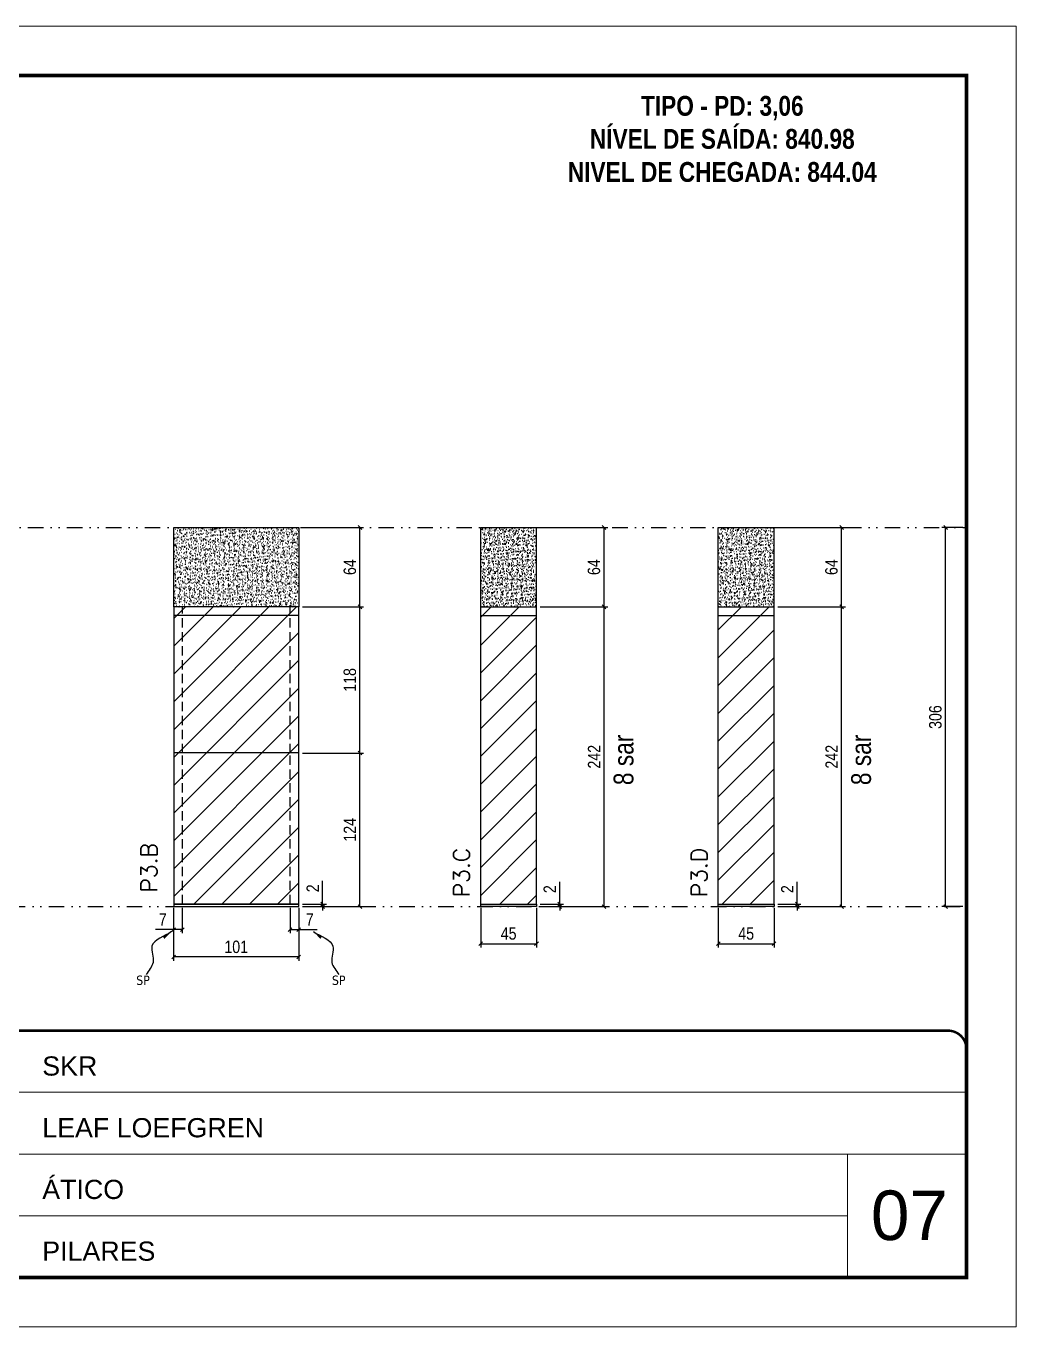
# Model space of a CAD drawing. Extents: x 14400 to 27878, y -21631 to 6985.
# Drawn here: x 18283 to 19082, y 4786 to 5836 of the extents above; entities that cross this region are included whole.
import ezdxf

# ---------------------------------------------------------------- set-up
doc = ezdxf.new("R2010")
doc.units = 0
for name, pattern in [('CONTINUO', [0]), ('DASHED', [0.75, 0.5, -0.25]), ('DIVIDE2', [0.625, 0.25, -0.125, 0, -0.125, 0, -0.125]), ('HIDDEN', [0.375, 0.25, -0.125])]:
    doc.linetypes.add(name, pattern=pattern)
for name, color, linetype, lineweight in [('CARIMBO', 255, 'Continuous', 9), ('Folhas', 255, 'Continuous', 9), ('Hachura', 251, 'Continuous', 9), ('SARRAFO DE PRESSAO', 251, 'DASHED', 9), ('Texto Seção', 7, 'Continuous', 15)]:
    doc.layers.add(name, color=color, linetype=linetype, lineweight=lineweight)
for name, color, linetype in [('COTA', 241, 'Continuous'), ('NOMENCLATURA', 7, 'Continuous'), ('Nível', 160, 'Continuous'), ('Painéis', 200, 'Continuous'), ('SARR_2.2x7', 40, 'Continuous'), ('texto', 7, 'Continuous')]:
    doc.layers.add(name, color=color, linetype=linetype)
doc.styles.add('ARIAL', font='arial.ttf')
doc.styles.add('ARIAL_NARROW', font='ARIALN.TTF', dxfattribs={"height": 0.2})
doc.styles.add('COTA TECNICA', font='techl___.ttf', dxfattribs={"height": 10})
doc.styles.add('COTA TECNICA-50', font='techl___.ttf', dxfattribs={"height": 10})
doc.styles.add('REGUA-120', font='ROMANS.shx', dxfattribs={"height": 15})
doc.styles.add('ROMANC', font='techb___.ttf', dxfattribs={"height": 2.5})
doc.styles.get("Standard").update_dxf_attribs({"font": 'arial.ttf'})
doc.dimstyles.new('COTA PAINEL-50', dxfattribs={"dimtxt": 10, "dimasz": 3, "dimexe": 3, "dimexo": 3, "dimgap": 3, "dimtad": 1, "dimdec": 1, "dimzin": 12, "dimdsep": 46, "dimtxsty": 'COTA TECNICA-50', "dimblk1": 'OBLIQUE', "dimblk2": 'OBLIQUE', "dimsah": 1, "dimcen": 0.9, "dimclrd": 4, "dimclre": 4, "dimclrt": 240, "dimadec": 1, "dimazin": 3, "dimtfac": 1, "dimtdec": 1, "dimtmove": 0, "dimatfit": 3, "dimfxl": 1, "dimtolj": 1, "dimtzin": 12, "dimarcsym": 0})
doc.dimstyles.new('PAINEL', dxfattribs={"dimtxt": 10, "dimasz": 3, "dimexe": 3, "dimexo": 3, "dimgap": 3, "dimtad": 1, "dimdec": 1, "dimzin": 12, "dimdsep": 46, "dimtxsty": 'COTA TECNICA', "dimblk1": 'OBLIQUE', "dimblk2": 'OBLIQUE', "dimsah": 1, "dimcen": 0.9, "dimclrd": 4, "dimclre": 4, "dimclrt": 240, "dimadec": 1, "dimazin": 3, "dimtfac": 1, "dimtdec": 1, "dimtmove": 0, "dimatfit": 3, "dimfxl": 1, "dimtolj": 1, "dimtzin": 12, "dimarcsym": 0})
doc.dimstyles.get("Standard").update_dxf_attribs({"dimtxt": 0.18, "dimasz": 0.18, "dimexe": 0.18, "dimexo": 0.0625, "dimgap": 0.09, "dimtad": 0, "dimtih": 1, "dimtoh": 1, "dimdec": 4, "dimzin": 0, "dimdsep": 46, "dimtxsty": 'Standard', "dimcen": 0.09, "dimadec": 0, "dimazin": 0, "dimtfac": 1, "dimtdec": 4, "dimtofl": 0, "dimtmove": 0, "dimatfit": 3, "dimfxl": 1, "dimtolj": 1, "dimtzin": 0, "dimarcsym": 0})

# ---------------------------------------------------------------- blocks, each defined once
blk = doc.blocks.new('9999999999')
at = {"color": 30, "linetype": 'CONTINUO'}
for p, q in [((98564.6, 34379.6), (99584, 34379.6)), ((98564.6, 34329.8), (99488, 34329.8)), ((99584, 34329.8), (99488, 34329.8)), ((99488, 34329.8), (99488, 34230.2)), ((98564.6, 34280), (99488, 34280))]:
    blk.add_line(p, q, dxfattribs=at)
at = {"color": 30, "linetype": 'CONTINUO', "const_width": 2}
blk.add_lwpolyline([(99584, 34230.2), (99584, 34414.4, 0.414214), (99569, 34429.4), (98229, 34429.4, 0.414214), (98214, 34414.4), (98214, 34245.2, 0.414214), (98229, 34230.2), (99584, 34230.2)], format="xyb", dxfattribs=at)
at = {"layer": 'Folhas'}
blk.add_lwpolyline([(98139, 34190.2), (99624, 34190.2), (99624, 35240.2), (98139, 35240.2)], close=True, dxfattribs=at)
at = {"layer": 'Folhas', "color": 30, "const_width": 3}
blk.add_lwpolyline([(98214, 34230.2), (99584, 34230.2), (99584, 35200.2), (98214, 35200.2)], close=True, dxfattribs=at)
at = {"color": 7, "linetype": 'Continuous', "ltscale": 5, "style": 'ARIAL'}
for s, height, p in [('SKR', 15.48, (98837.7, 34393.1)), ('LEAF LOEFGREN', 15.483, (98837.7, 34343.3)), ('ÁTICO', 15.48, (98837.7, 34293.5)), ('PILARES', 15.48, (98837.7, 34243.7))]:
    blk.add_text(s, height=height, dxfattribs=at).set_placement(p)
blk = doc.blocks.new('_Oblique')
at = {"color": 0, "linetype": 'ByBlock', "lineweight": -2}
blk.add_line((-0.5, -0.5), (0.5, 0.5), dxfattribs=at)
blk = doc.blocks.new('*D790')
at = {"layer": 'COTA', "color": 4, "lineweight": -2, "transparency": 16777216}
for p, q in [((19039, 5431.4), (19022.1, 5431.4)), ((19025.1, 5125.4), (19025.1, 5431.4)), ((19039, 5125.4), (19022.1, 5125.4))]:
    blk.add_line(p, q, dxfattribs=at)
at = {"layer": 'Defpoints', "color": 0, "transparency": 16777216}
for p in [(19025.1, 5431.4), (19042, 5431.4), (19042, 5125.4)]:
    blk.add_point(p, dxfattribs=at)
at = {"layer": 'COTA', "color": 4, "lineweight": -2, "transparency": 16777216, "xscale": 3, "yscale": 3, "zscale": 3}
for p, rotation in [((19025.1, 5431.4), 90), ((19025.1, 5125.4), 270)]:
    blk.add_blockref('_Oblique', p, dxfattribs=dict(at, rotation=rotation))
at = {"layer": 'COTA', "color": 240, "transparency": 16777216, "insert": (19016.9, 5278.4), "char_height": 10, "attachment_point": 5, "rotation": 90, "style": 'COTA TECNICA'}
blk.add_mtext('\\A1;306', dxfattribs=at)
blk = doc.blocks.new('*D776')
at = {"layer": 'COTA', "color": 4, "lineweight": -2, "transparency": 16777216}
for p, q in [((18401.8, 5124.4), (18401.8, 5081.8)), ((18502.8, 5124.4), (18502.8, 5081.8)), ((18502.8, 5084.8), (18401.8, 5084.8))]:
    blk.add_line(p, q, dxfattribs=at)
at = {"layer": 'Defpoints', "color": 0, "transparency": 16777216}
for p in [(18401.8, 5127.4), (18502.8, 5127.4), (18401.8, 5084.8)]:
    blk.add_point(p, dxfattribs=at)
at = {"layer": 'COTA', "color": 4, "lineweight": -2, "transparency": 16777216, "xscale": 3, "yscale": 3, "zscale": 3, "rotation": 180}
blk.add_blockref('_Oblique', (18401.8, 5084.8), dxfattribs=at)
at = {"layer": 'COTA', "color": 4, "lineweight": -2, "transparency": 16777216, "xscale": 3, "yscale": 3, "zscale": 3}
blk.add_blockref('_Oblique', (18502.8, 5084.8), dxfattribs=at)
at = {"layer": 'COTA', "color": 240, "transparency": 16777216, "insert": (18452.3, 5092.9), "char_height": 10, "attachment_point": 5, "style": 'COTA TECNICA'}
blk.add_mtext('\\A1;101', dxfattribs=at)
blk = doc.blocks.new('*D777')
at = {"layer": 'COTA', "color": 4, "lineweight": -2, "transparency": 16777216}
for p, q in [((18495.8, 5124.4), (18495.8, 5103.9)), ((18502.8, 5122.4), (18502.8, 5103.9)), ((18495.8, 5106.9), (18502.8, 5106.9)), ((18502.8, 5106.9), (18517.6, 5106.9))]:
    blk.add_line(p, q, dxfattribs=at)
at = {"layer": 'Defpoints', "color": 0, "transparency": 16777216}
for p in [(18495.8, 5127.4), (18502.8, 5125.4), (18502.8, 5106.9)]:
    blk.add_point(p, dxfattribs=at)
at = {"layer": 'COTA', "color": 4, "lineweight": -2, "transparency": 16777216, "xscale": 3, "yscale": 3, "zscale": 3, "rotation": 180}
blk.add_blockref('_Oblique', (18495.8, 5106.9), dxfattribs=at)
at = {"layer": 'COTA', "color": 4, "lineweight": -2, "transparency": 16777216, "xscale": 3, "yscale": 3, "zscale": 3}
blk.add_blockref('_Oblique', (18502.8, 5106.9), dxfattribs=at)
at = {"layer": 'COTA', "color": 240, "transparency": 16777216, "insert": (18511.7, 5115), "char_height": 10, "attachment_point": 5, "style": 'COTA TECNICA-50'}
blk.add_mtext('\\A1;7', dxfattribs=at)
blk = doc.blocks.new('*D778')
at = {"layer": 'COTA', "color": 4, "lineweight": -2, "transparency": 16777216}
for p, q in [((18408.8, 5124.4), (18408.8, 5103.9)), ((18401.8, 5122.4), (18401.8, 5103.9)), ((18401.8, 5106.9), (18387.1, 5106.9)), ((18408.8, 5106.9), (18401.8, 5106.9))]:
    blk.add_line(p, q, dxfattribs=at)
at = {"layer": 'Defpoints', "color": 0, "transparency": 16777216}
for p in [(18401.8, 5125.4), (18408.8, 5127.4), (18401.8, 5106.9)]:
    blk.add_point(p, dxfattribs=at)
at = {"layer": 'COTA', "color": 4, "lineweight": -2, "transparency": 16777216, "xscale": 3, "yscale": 3, "zscale": 3, "rotation": 180}
blk.add_blockref('_Oblique', (18401.8, 5106.9), dxfattribs=at)
at = {"layer": 'COTA', "color": 4, "lineweight": -2, "transparency": 16777216, "xscale": 3, "yscale": 3, "zscale": 3}
blk.add_blockref('_Oblique', (18408.8, 5106.9), dxfattribs=at)
at = {"layer": 'COTA', "color": 240, "transparency": 16777216, "insert": (18393, 5115), "char_height": 10, "attachment_point": 5, "style": 'COTA TECNICA-50'}
blk.add_mtext('\\A1;7', dxfattribs=at)
blk = doc.blocks.new('*D791')
at = {"layer": 'COTA', "color": 4, "linetype": 'ByBlock', "lineweight": -2, "transparency": 16777216}
for p, q in [((18505.8, 5249.4), (18555.2, 5249.4)), ((18552.2, 5125.4), (18552.2, 5249.4)), ((18505.8, 5125.4), (18555.2, 5125.4))]:
    blk.add_line(p, q, dxfattribs=at)
at = {"layer": 'Defpoints', "color": 0, "linetype": 'ByBlock', "transparency": 16777216}
for p in [(18502.8, 5249.4), (18552.2, 5249.4), (18502.8, 5125.4)]:
    blk.add_point(p, dxfattribs=at)
at = {"layer": 'COTA', "color": 4, "linetype": 'ByBlock', "lineweight": -2, "transparency": 16777216, "xscale": 3, "yscale": 3, "zscale": 3}
for p, rotation in [((18552.2, 5249.4), 90), ((18552.2, 5125.4), 270)]:
    blk.add_blockref('_Oblique', p, dxfattribs=dict(at, rotation=rotation))
at = {"layer": 'COTA', "color": 240, "linetype": 'ByBlock', "transparency": 16777216, "insert": (18544.1, 5187.4), "char_height": 10, "attachment_point": 5, "rotation": 90, "style": 'COTA TECNICA'}
blk.add_mtext('\\A1;124', dxfattribs=at)
blk = doc.blocks.new('*D779')
at = {"layer": 'COTA', "color": 4, "lineweight": -2, "transparency": 16777216}
for p, q in [((18522.1, 5127.4), (18522.1, 5146.2)), ((18505.8, 5127.4), (18525.1, 5127.4)), ((18505.8, 5125.4), (18525.1, 5125.4)), ((18522.1, 5125.4), (18522.1, 5127.4)), ((18522.1, 5125.4), (18522.1, 5122.4))]:
    blk.add_line(p, q, dxfattribs=at)
at = {"layer": 'Defpoints', "color": 0, "transparency": 16777216}
for p in [(18502.8, 5127.4), (18502.8, 5125.4), (18522.1, 5125.4)]:
    blk.add_point(p, dxfattribs=at)
at = {"layer": 'COTA', "color": 4, "lineweight": -2, "transparency": 16777216, "xscale": 3, "yscale": 3, "zscale": 3}
for p, rotation in [((18522.1, 5127.4), 270), ((18522.1, 5125.4), 90)]:
    blk.add_blockref('_Oblique', p, dxfattribs=dict(at, rotation=rotation))
at = {"layer": 'COTA', "color": 240, "transparency": 16777216, "insert": (18514.1, 5140.2), "char_height": 10, "attachment_point": 5, "rotation": 90, "style": 'COTA TECNICA-50'}
blk.add_mtext('\\A1;2', dxfattribs=at)
blk = doc.blocks.new('*D792')
at = {"layer": 'COTA', "color": 4, "linetype": 'ByBlock', "lineweight": -2, "transparency": 16777216}
for p, q in [((18505.8, 5249.4), (18555.2, 5249.4)), ((18552.2, 5125.4), (18552.2, 5249.4)), ((18505.8, 5125.4), (18555.2, 5125.4))]:
    blk.add_line(p, q, dxfattribs=at)
at = {"layer": 'Defpoints', "color": 0, "linetype": 'ByBlock', "transparency": 16777216}
for p in [(18502.8, 5249.4), (18552.2, 5249.4), (18502.8, 5125.4)]:
    blk.add_point(p, dxfattribs=at)
at = {"layer": 'COTA', "color": 4, "linetype": 'ByBlock', "lineweight": -2, "transparency": 16777216, "xscale": 3, "yscale": 3, "zscale": 3}
for p, rotation in [((18552.2, 5249.4), 90), ((18552.2, 5125.4), 270)]:
    blk.add_blockref('_Oblique', p, dxfattribs=dict(at, rotation=rotation))
at = {"layer": 'COTA', "color": 240, "linetype": 'ByBlock', "transparency": 16777216, "insert": (18544.1, 5187.4), "char_height": 10, "attachment_point": 5, "rotation": 90, "style": 'COTA TECNICA'}
blk.add_mtext('\\A1;124', dxfattribs=at)
blk = doc.blocks.new('*D793')
at = {"layer": 'COTA', "color": 4, "lineweight": -2, "transparency": 16777216}
for p, q in [((18505.8, 5431.4), (18555.2, 5431.4)), ((18552.2, 5367.4), (18552.2, 5431.4)), ((18505.8, 5367.4), (18555.2, 5367.4))]:
    blk.add_line(p, q, dxfattribs=at)
at = {"layer": 'Defpoints', "color": 0, "transparency": 16777216}
for p in [(18502.8, 5431.4), (18552.2, 5431.4), (18502.8, 5367.4)]:
    blk.add_point(p, dxfattribs=at)
at = {"layer": 'COTA', "color": 4, "lineweight": -2, "transparency": 16777216, "xscale": 3, "yscale": 3, "zscale": 3}
for p, rotation in [((18552.2, 5431.4), 90), ((18552.2, 5367.4), 270)]:
    blk.add_blockref('_Oblique', p, dxfattribs=dict(at, rotation=rotation))
at = {"layer": 'COTA', "color": 240, "transparency": 16777216, "insert": (18544.1, 5399.4), "char_height": 10, "attachment_point": 5, "rotation": 90, "style": 'COTA TECNICA'}
blk.add_mtext('\\A1;64', dxfattribs=at)
blk = doc.blocks.new('*D794')
at = {"layer": 'COTA', "color": 4, "lineweight": -2, "transparency": 16777216}
for p, q in [((18505.8, 5367.4), (18555.2, 5367.4)), ((18552.2, 5249.4), (18552.2, 5367.4)), ((18505.8, 5249.4), (18555.2, 5249.4))]:
    blk.add_line(p, q, dxfattribs=at)
at = {"layer": 'Defpoints', "color": 0, "transparency": 16777216}
for p in [(18502.8, 5367.4), (18552.2, 5367.4), (18502.8, 5249.4)]:
    blk.add_point(p, dxfattribs=at)
at = {"layer": 'COTA', "color": 4, "lineweight": -2, "transparency": 16777216, "xscale": 3, "yscale": 3, "zscale": 3}
for p, rotation in [((18552.2, 5367.4), 90), ((18552.2, 5249.4), 270)]:
    blk.add_blockref('_Oblique', p, dxfattribs=dict(at, rotation=rotation))
at = {"layer": 'COTA', "color": 240, "transparency": 16777216, "insert": (18544.1, 5308.4), "char_height": 10, "attachment_point": 5, "rotation": 90, "style": 'COTA TECNICA'}
blk.add_mtext('\\A1;118', dxfattribs=at)
blk = doc.blocks.new('*D780')
at = {"layer": 'COTA', "color": 4, "lineweight": -2, "transparency": 16777216}
for p, q in [((18649.8, 5124.4), (18649.8, 5092.5)), ((18694.8, 5124.4), (18694.8, 5092.5)), ((18649.8, 5095.5), (18694.8, 5095.5))]:
    blk.add_line(p, q, dxfattribs=at)
at = {"layer": 'Defpoints', "color": 0, "transparency": 16777216}
for p in [(18649.8, 5127.4), (18694.8, 5127.4), (18694.8, 5095.5)]:
    blk.add_point(p, dxfattribs=at)
at = {"layer": 'COTA', "color": 4, "lineweight": -2, "transparency": 16777216, "xscale": 3, "yscale": 3, "zscale": 3, "rotation": 180}
blk.add_blockref('_Oblique', (18649.8, 5095.5), dxfattribs=at)
at = {"layer": 'COTA', "color": 4, "lineweight": -2, "transparency": 16777216, "xscale": 3, "yscale": 3, "zscale": 3}
blk.add_blockref('_Oblique', (18694.8, 5095.5), dxfattribs=at)
at = {"layer": 'COTA', "color": 240, "transparency": 16777216, "insert": (18672.3, 5103.7), "char_height": 10, "attachment_point": 5, "style": 'COTA TECNICA'}
blk.add_mtext('\\A1;45', dxfattribs=at)
blk = doc.blocks.new('*D781')
at = {"layer": 'COTA', "color": 4, "lineweight": -2, "transparency": 16777216}
for p, q in [((18713.5, 5127.4), (18713.5, 5145.5)), ((18697.8, 5127.4), (18716.5, 5127.4)), ((18697.8, 5125.4), (18716.5, 5125.4)), ((18713.5, 5125.4), (18713.5, 5127.4)), ((18713.5, 5125.4), (18713.5, 5122.4))]:
    blk.add_line(p, q, dxfattribs=at)
at = {"layer": 'Defpoints', "color": 0, "transparency": 16777216}
for p in [(18694.8, 5127.4), (18694.8, 5125.4), (18713.5, 5127.4)]:
    blk.add_point(p, dxfattribs=at)
at = {"layer": 'COTA', "color": 4, "lineweight": -2, "transparency": 16777216, "xscale": 3, "yscale": 3, "zscale": 3}
for p, rotation in [((18713.5, 5127.4), 270), ((18713.5, 5125.4), 90)]:
    blk.add_blockref('_Oblique', p, dxfattribs=dict(at, rotation=rotation))
at = {"layer": 'COTA', "color": 240, "transparency": 16777216, "insert": (18705.5, 5139.5), "char_height": 10, "attachment_point": 5, "rotation": 90, "style": 'COTA TECNICA-50'}
blk.add_mtext('\\A1;2', dxfattribs=at)
blk = doc.blocks.new('*D782')
at = {"layer": 'COTA', "color": 4, "lineweight": -2, "transparency": 16777216}
for p, q in [((18697.8, 5367.4), (18752.3, 5367.4)), ((18749.3, 5125.4), (18749.3, 5367.4)), ((18697.8, 5125.4), (18752.3, 5125.4))]:
    blk.add_line(p, q, dxfattribs=at)
at = {"layer": 'Defpoints', "color": 0, "transparency": 16777216}
for p in [(18694.8, 5367.4), (18749.3, 5367.4), (18694.8, 5125.4)]:
    blk.add_point(p, dxfattribs=at)
at = {"layer": 'COTA', "color": 4, "lineweight": -2, "transparency": 16777216, "xscale": 3, "yscale": 3, "zscale": 3}
for p, rotation in [((18749.3, 5367.4), 90), ((18749.3, 5125.4), 270)]:
    blk.add_blockref('_Oblique', p, dxfattribs=dict(at, rotation=rotation))
at = {"layer": 'COTA', "color": 240, "transparency": 16777216, "insert": (18741.3, 5246.4), "char_height": 10, "attachment_point": 5, "rotation": 90, "style": 'COTA TECNICA'}
blk.add_mtext('\\A1;242', dxfattribs=at)
blk = doc.blocks.new('*D783')
at = {"layer": 'COTA', "color": 4, "lineweight": -2, "transparency": 16777216}
for p, q in [((18841.6, 5124.4), (18841.6, 5092.5)), ((18886.6, 5124.4), (18886.6, 5092.5)), ((18841.6, 5095.5), (18886.6, 5095.5))]:
    blk.add_line(p, q, dxfattribs=at)
at = {"layer": 'Defpoints', "color": 0, "transparency": 16777216}
for p in [(18841.6, 5127.4), (18886.6, 5127.4), (18886.6, 5095.5)]:
    blk.add_point(p, dxfattribs=at)
at = {"layer": 'COTA', "color": 4, "lineweight": -2, "transparency": 16777216, "xscale": 3, "yscale": 3, "zscale": 3, "rotation": 180}
blk.add_blockref('_Oblique', (18841.6, 5095.5), dxfattribs=at)
at = {"layer": 'COTA', "color": 4, "lineweight": -2, "transparency": 16777216, "xscale": 3, "yscale": 3, "zscale": 3}
blk.add_blockref('_Oblique', (18886.6, 5095.5), dxfattribs=at)
at = {"layer": 'COTA', "color": 240, "transparency": 16777216, "insert": (18864.1, 5103.7), "char_height": 10, "attachment_point": 5, "style": 'COTA TECNICA'}
blk.add_mtext('\\A1;45', dxfattribs=at)
blk = doc.blocks.new('*D784')
at = {"layer": 'COTA', "color": 4, "lineweight": -2, "transparency": 16777216}
for p, q in [((18905.3, 5127.4), (18905.3, 5145.5)), ((18889.6, 5127.4), (18908.3, 5127.4)), ((18889.6, 5125.4), (18908.3, 5125.4)), ((18905.3, 5125.4), (18905.3, 5127.4)), ((18905.3, 5125.4), (18905.3, 5122.4))]:
    blk.add_line(p, q, dxfattribs=at)
at = {"layer": 'Defpoints', "color": 0, "transparency": 16777216}
for p in [(18886.6, 5127.4), (18886.6, 5125.4), (18905.3, 5127.4)]:
    blk.add_point(p, dxfattribs=at)
at = {"layer": 'COTA', "color": 4, "lineweight": -2, "transparency": 16777216, "xscale": 3, "yscale": 3, "zscale": 3}
for p, rotation in [((18905.3, 5127.4), 270), ((18905.3, 5125.4), 90)]:
    blk.add_blockref('_Oblique', p, dxfattribs=dict(at, rotation=rotation))
at = {"layer": 'COTA', "color": 240, "transparency": 16777216, "insert": (18897.3, 5139.5), "char_height": 10, "attachment_point": 5, "rotation": 90, "style": 'COTA TECNICA-50'}
blk.add_mtext('\\A1;2', dxfattribs=at)
blk = doc.blocks.new('*D785')
at = {"layer": 'COTA', "color": 4, "lineweight": -2, "transparency": 16777216}
for p, q in [((18889.6, 5367.4), (18944.2, 5367.4)), ((18941.2, 5125.4), (18941.2, 5367.4)), ((18889.6, 5125.4), (18944.2, 5125.4))]:
    blk.add_line(p, q, dxfattribs=at)
at = {"layer": 'Defpoints', "color": 0, "transparency": 16777216}
for p in [(18886.6, 5367.4), (18941.2, 5367.4), (18886.6, 5125.4)]:
    blk.add_point(p, dxfattribs=at)
at = {"layer": 'COTA', "color": 4, "lineweight": -2, "transparency": 16777216, "xscale": 3, "yscale": 3, "zscale": 3}
for p, rotation in [((18941.2, 5367.4), 90), ((18941.2, 5125.4), 270)]:
    blk.add_blockref('_Oblique', p, dxfattribs=dict(at, rotation=rotation))
at = {"layer": 'COTA', "color": 240, "transparency": 16777216, "insert": (18933.1, 5246.4), "char_height": 10, "attachment_point": 5, "rotation": 90, "style": 'COTA TECNICA'}
blk.add_mtext('\\A1;242', dxfattribs=at)
blk = doc.blocks.new('*D901')
at = {"layer": 'COTA', "color": 4, "lineweight": -2, "transparency": 16777216}
for p, q in [((18697.8, 5431.4), (18752.3, 5431.4)), ((18749.3, 5367.4), (18749.3, 5431.4)), ((18697.8, 5367.4), (18752.3, 5367.4))]:
    blk.add_line(p, q, dxfattribs=at)
at = {"layer": 'Defpoints', "color": 0, "transparency": 16777216}
for p in [(18694.8, 5431.4), (18749.3, 5431.4), (18694.8, 5367.4)]:
    blk.add_point(p, dxfattribs=at)
at = {"layer": 'COTA', "color": 4, "lineweight": -2, "transparency": 16777216, "xscale": 3, "yscale": 3, "zscale": 3}
for p, rotation in [((18749.3, 5431.4), 90), ((18749.3, 5367.4), 270)]:
    blk.add_blockref('_Oblique', p, dxfattribs=dict(at, rotation=rotation))
at = {"layer": 'COTA', "color": 240, "transparency": 16777216, "insert": (18741.2, 5399.4), "char_height": 10, "attachment_point": 5, "rotation": 90, "style": 'COTA TECNICA'}
blk.add_mtext('\\A1;64', dxfattribs=at)
blk = doc.blocks.new('*D902')
at = {"layer": 'COTA', "color": 4, "lineweight": -2, "transparency": 16777216}
for p, q in [((18889.6, 5431.4), (18944.2, 5431.4)), ((18941.2, 5367.4), (18941.2, 5431.4)), ((18889.6, 5367.4), (18944.2, 5367.4))]:
    blk.add_line(p, q, dxfattribs=at)
at = {"layer": 'Defpoints', "color": 0, "transparency": 16777216}
for p in [(18886.6, 5431.4), (18941.2, 5431.4), (18886.6, 5367.4)]:
    blk.add_point(p, dxfattribs=at)
at = {"layer": 'COTA', "color": 4, "lineweight": -2, "transparency": 16777216, "xscale": 3, "yscale": 3, "zscale": 3}
for p, rotation in [((18941.2, 5431.4), 90), ((18941.2, 5367.4), 270)]:
    blk.add_blockref('_Oblique', p, dxfattribs=dict(at, rotation=rotation))
at = {"layer": 'COTA', "color": 240, "transparency": 16777216, "insert": (18933, 5399.4), "char_height": 10, "attachment_point": 5, "rotation": 90, "style": 'COTA TECNICA'}
blk.add_mtext('\\A1;64', dxfattribs=at)

msp = doc.modelspace()

# ---------------------------------------------------------------- hatches: boundary and pattern name
at = {"layer": 'COTA'}
h = msp.add_hatch(dxfattribs=at)
h.set_pattern_fill('AR-CONC', color=256, scale=0.03)
h.set_pattern_definition([(50, (1786.952, -32), (5.4655401, -0.4781726), [0.5715, -6.2865]), (355, (1786.952, -32), (-1.0573026, 5.7317054), [0.4572, -5.0292175]), (100.451445, (1787.4076, -32.04), (4.4082374, 5.2535326), [0.4857003, -5.3427073]), (46.1842, (1786.952, -30.476), (8.1323712, -1.2612698), [0.85725, -9.42975]), (96.63556, (1787.63, -30.581), (7.122124, 7.4227837), [0.7285507, -8.0140682]), (351.18415, (1786.952, -30.476), (7.122124, 7.4227837), [0.685799, -7.543792]), (21, (1787.714, -30.857), (4.5484317, -3.067956), [0.5715, -6.2865]), (326, (1787.714, -30.857), (1.8540609, 5.525639), [0.4572, -5.0292]), (71.451445, (1788.093, -31.1127), (6.4024926, 2.457683), [0.4857003, -5.3426981]), (37.5, (1786.9521, -32), (0.0926581, 2.53665117), [0, -4.96824, 0, -5.1054, 0, -5.04825]), (7.5, (1786.952, -32), (2.00458988, 3.00541724), [0, -2.91084, 0, -4.85394, 0, -1.92405]), (327.5, (1785.2529, -32), (4.06771786, -0.17186232), [0, -1.905, 0, -5.9436, 0, -7.8867]), (317.5, (1784.491, -32), (4.44387544, 0.7627947), [0, -2.4765, 0, -3.94716, 0, -5.6007])])
h.paths.add_polyline_path([(18401.838, 5431.435), (18401.838, 5367.435), (18502.838, 5367.435), (18502.838, 5431.435)])
at = {"layer": 'COTA', "linetype": 'ByBlock'}
h = msp.add_hatch(dxfattribs=at)
h.set_pattern_fill('AR-CONC', color=256, scale=0.03)
h.set_pattern_definition([(50, (1373.3437, 10360.176), (5.4655401, -0.4781726), [0.5715, -6.2865]), (355, (1373.3437, 10360.176), (-1.0573026, 5.7317054), [0.4572, -5.0292175]), (100.451445, (1373.799, 10360.136), (4.4082374, 5.2535326), [0.4857003, -5.3427073]), (46.1842, (1373.344, 10361.7), (8.1323712, -1.2612698), [0.85725, -9.42975]), (96.63556, (1374.021, 10361.595), (7.122124, 7.4227837), [0.7285507, -8.0140682]), (351.18415, (1373.344, 10361.7), (7.122124, 7.4227837), [0.685799, -7.543792]), (21, (1374.1057, 10361.319), (4.5484317, -3.067956), [0.5715, -6.2865]), (326, (1374.1057, 10361.319), (1.8540609, 5.525639), [0.4572, -5.0292]), (71.451445, (1374.4847, 10361.0633), (6.4024926, 2.457683), [0.4857003, -5.3426981]), (37.5, (1373.3437, 10360.176), (0.0926581, 2.53665117), [0, -4.96824, 0, -5.1054, 0, -5.04825]), (7.5, (1373.3437, 10360.176), (2.00458988, 3.00541724), [0, -2.91084, 0, -4.85394, 0, -1.92405]), (327.5, (1371.6444, 10360.176), (4.06771786, -0.17186232), [0, -1.905, 0, -5.9436, 0, -7.8867]), (317.5, (1370.8824, 10360.176), (4.44387544, 0.7627947), [0, -2.4765, 0, -3.94716, 0, -5.6007])])
h.paths.add_polyline_path([(18694.776, 5431.435), (18649.776, 5431.435), (18649.776, 5367.435), (18694.776, 5367.435)])
h = msp.add_hatch(dxfattribs=at)
h.set_pattern_fill('AR-CONC', color=256, scale=0.03)
h.set_pattern_definition([(50, (1569.1526, 10360.176), (5.4655401, -0.4781726), [0.5715, -6.2865]), (355, (1569.1526, 10360.176), (-1.0573026, 5.7317054), [0.4572, -5.0292175]), (100.451445, (1569.608, 10360.136), (4.4082374, 5.2535326), [0.4857003, -5.3427073]), (46.1842, (1569.1526, 10361.7), (8.1323712, -1.2612698), [0.85725, -9.42975]), (96.63556, (1569.83, 10361.595), (7.122124, 7.4227837), [0.7285507, -8.0140682]), (351.18415, (1569.1526, 10361.7), (7.122124, 7.4227837), [0.685799, -7.543792]), (21, (1569.9146, 10361.319), (4.5484317, -3.067956), [0.5715, -6.2865]), (326, (1569.9146, 10361.319), (1.8540609, 5.525639), [0.4572, -5.0292]), (71.451445, (1570.2936, 10361.0633), (6.4024926, 2.457683), [0.4857003, -5.3426981]), (37.5, (1569.1526, 10360.176), (0.0926581, 2.53665117), [0, -4.96824, 0, -5.1054, 0, -5.04825]), (7.5, (1569.1526, 10360.176), (2.00458988, 3.00541724), [0, -2.91084, 0, -4.85394, 0, -1.92405]), (327.5, (1567.4533, 10360.176), (4.06771786, -0.17186232), [0, -1.905, 0, -5.9436, 0, -7.8867]), (317.5, (1566.6913, 10360.176), (4.44387544, 0.7627947), [0, -2.4765, 0, -3.94716, 0, -5.6007])])
h.paths.add_polyline_path([(18886.585, 5431.435), (18841.585, 5431.435), (18841.585, 5367.435), (18886.585, 5367.435)])
at = {"layer": 'Hachura'}
h = msp.add_hatch(dxfattribs=at)
h.set_pattern_fill('ANSI31', color=256, scale=5)
h.paths.add_polyline_path([(18217.061, 5367.435), (18213.561, 5367.435), (18213.561, 5413.435), (18170.061, 5413.435), (18170.061, 5367.435), (18116.061, 5367.435), (18116.061, 5249.435), (18217.061, 5249.435)])
h.paths.add_polyline_path([(18217.061, 5249.435), (18116.061, 5249.435), (18116.061, 5127.435), (18217.061, 5127.435)])
h.paths.add_polyline_path([(18502.838, 5249.435), (18401.838, 5249.435), (18401.838, 5127.435), (18502.838, 5127.435)])
h.paths.add_polyline_path([(18502.838, 5367.435), (18401.838, 5367.435), (18401.838, 5249.435), (18502.838, 5249.435)])
h.paths.add_polyline_path([(18694.776, 5367.435), (18649.776, 5367.435), (18649.776, 5127.435), (18694.776, 5127.435)])
h.paths.add_polyline_path([(18886.585, 5367.435), (18841.585, 5367.435), (18841.585, 5127.435), (18886.585, 5127.435)])

# ---------------------------------------------------------------- linework, layer by layer
at = {"layer": 'COTA'}
for p, q in [((18401.838, 5367.435), (18401.838, 5431.435)), ((18401.838, 5431.435), (18502.838, 5431.435)), ((18502.838, 5431.435), (18502.838, 5367.435))]:
    msp.add_line(p, q, dxfattribs=at)
at = {"layer": 'COTA', "linetype": 'ByBlock'}
for p, q in [((18649.776, 5431.435), (18694.776, 5431.435)), ((18649.776, 5367.435), (18649.776, 5431.435)), ((18694.776, 5367.435), (18694.776, 5431.435)), ((18841.585, 5431.435), (18886.585, 5431.435)), ((18841.585, 5367.435), (18841.585, 5431.435)), ((18886.585, 5367.435), (18886.585, 5431.435))]:
    msp.add_line(p, q, dxfattribs=at)
at = {"layer": 'Nível', "color": 4, "linetype": 'DIVIDE2', "ltscale": 50}
for p, q in [((18064.005, 5431.435), (19041.967, 5431.435)), ((17671.967, 5125.435), (19041.967, 5125.435))]:
    msp.add_line(p, q, dxfattribs=at)
at = {"layer": 'Painéis'}
for p, q in [((18401.838, 5367.435), (18401.838, 5127.435)), ((18502.838, 5367.435), (18401.838, 5367.435)), ((18502.838, 5127.435), (18502.838, 5367.435)), ((18649.776, 5127.435), (18649.776, 5368.198)), ((18649.776, 5367.435), (18694.776, 5367.435)), ((18694.776, 5127.435), (18694.776, 5367.435)), ((18841.585, 5127.435), (18841.585, 5368.198)), ((18841.585, 5367.435), (18886.585, 5367.435)), ((18886.585, 5127.435), (18886.585, 5367.435)), ((18502.838, 5249.435), (18401.838, 5249.435)), ((18401.838, 5127.435), (18502.838, 5127.435)), ((18649.776, 5127.435), (18694.776, 5127.435)), ((18649.776, 5127.435), (18694.776, 5127.435)), ((18649.776, 5125.435), (18649.776, 5127.435)), ((18694.776, 5125.435), (18649.776, 5125.435)), ((18694.776, 5127.435), (18694.776, 5125.435)), ((18841.585, 5127.435), (18886.585, 5127.435)), ((18841.585, 5127.435), (18886.585, 5127.435)), ((18841.585, 5125.435), (18841.585, 5127.435)), ((18886.585, 5125.435), (18841.585, 5125.435)), ((18886.585, 5127.435), (18886.585, 5125.435))]:
    msp.add_line(p, q, dxfattribs=at)
msp.add_lwpolyline([(18502.838, 5127.435), (18401.838, 5127.435), (18401.838, 5125.435), (18502.838, 5125.435)], close=True, dxfattribs=at)
at = {"layer": 'SARR_2.2x7', "linetype": 'HIDDEN', "ltscale": 30}
for p, q in [((18408.838, 5249.435), (18408.838, 5367.435)), ((18495.838, 5249.435), (18495.838, 5367.435)), ((18408.838, 5127.435), (18408.838, 5249.435)), ((18495.838, 5127.435), (18495.838, 5249.435))]:
    msp.add_line(p, q, dxfattribs=at)
at = {"layer": 'SARR_2.2x7'}
for p, q in [((18502.838, 5360.435), (18401.838, 5360.435)), ((18649.776, 5360.435), (18694.776, 5360.435)), ((18841.585, 5360.435), (18886.585, 5360.435))]:
    msp.add_line(p, q, dxfattribs=at)

# ---------------------------------------------------------------- block references
at = {"layer": 'SARRAFO DE PRESSAO', "color": 6, "linetype": 'ByBlock'}
msp.add_blockref('9999999999', (-80542.011, -29404.053), dxfattribs=at)

# ---------------------------------------------------------------- texts
at = {"layer": 'CARIMBO', "style": 'ARIAL'}
msp.add_text('07', height=40, dxfattribs=at).set_placement((18964.828, 4856.296))
at = {"layer": 'NOMENCLATURA', "style": 'ARIAL_NARROW'}
for p in [(18773.058, 5223.467), (18964.867, 5223.467)]:
    msp.add_text('8 sar', height=16, rotation=90, dxfattribs=at).set_placement(p)
at = {"layer": 'NOMENCLATURA', "color": 2, "insert": (18844.806, 5779.737), "char_height": 16, "attachment_point": 2, "style": 'ROMANC'}
msp.add_mtext_dynamic_manual_height_columns('TIPO - PD: 3,06\\PNÍVEL DE SAÍDA: 840.98\\PNIVEL DE CHEGADA: 844.04', width=432.35115, gutter_width=1, heights=[0], dxfattribs=at)
at = {"layer": 'texto', "color": 0, "char_height": 7.5, "attachment_point": 5}
for insert in [(18377.061, 5065.944), (18535.085, 5065.944)]:
    msp.add_mtext('{\\fTahoma|b0|i0|c0|p34;\\C4;SP}', dxfattribs=dict(at, insert=insert))
at = {"layer": 'Texto Seção', "char_height": 13, "width": 285.32988, "attachment_point": 7, "rotation": 90, "style": 'REGUA-120'}
for s, insert in [('P3.B', (18388.367, 5136.687)), ('P3.C', (18640.735, 5132.847)), ('P3.D', (18832.544, 5132.847))]:
    msp.add_mtext(s, dxfattribs=dict(at, insert=insert))

# ---------------------------------------------------------------- dimensions: what is measured, and where the dimension line sits
at = {"layer": 'COTA'}
for base, p1, p2, angle, dimstyle, picture, middle in [((18552.205, 5431.435), (18502.838, 5367.435), (18502.838, 5431.435), 90, 'PAINEL', '*D793', (18544.103, 5399.435)), ((18749.343, 5431.435), (18694.776, 5367.435), (18694.776, 5431.435), 90, 'PAINEL', '*D901', (18741.24, 5399.435)), ((18941.151, 5431.435), (18886.585, 5367.435), (18886.585, 5431.435), 90, 'PAINEL', '*D902', (18933.049, 5399.435)), ((19025.132, 5431.435), (19041.967, 5125.435), (19041.967, 5431.435), 90, 'PAINEL', '*D790', (19016.913, 5278.435)), ((18552.205, 5367.435), (18502.838, 5249.435), (18502.838, 5367.435), 90, 'PAINEL', '*D794', (18544.11, 5308.435)), ((18401.838, 5106.925), (18408.838, 5127.435), (18401.838, 5125.435), 180, 'COTA PAINEL-50', '*D778', (18392.972, 5114.998))]:
    dim = msp.add_linear_dim(base=base, p1=p1, p2=p2, angle=angle, dimstyle=dimstyle, dxfattribs=at)
    dim.commit()
    dim.dimension.update_dxf_attribs({"geometry": picture, "text_midpoint": middle})
for base, p1, p2, angle, picture, middle in [((18749.343, 5367.435), (18694.776, 5125.435), (18694.776, 5367.435), 90, '*D782', (18741.269, 5246.435)), ((18941.151, 5367.435), (18886.585, 5125.435), (18886.585, 5367.435), 90, '*D785', (18933.078, 5246.435)), ((18401.838, 5084.757), (18502.838, 5127.435), (18401.838, 5127.435), 180, '*D776', (18452.338, 5092.86))]:
    dim = msp.add_linear_dim(base=base, p1=p1, p2=p2, angle=angle, dimstyle='PAINEL', override={"dimarcsym": 2}, dxfattribs=at)
    dim.commit()
    dim.dimension.update_dxf_attribs({"geometry": picture, "text_midpoint": middle})
at = {"layer": 'COTA', "linetype": 'ByBlock'}
for picture in ['*D791', '*D792']:
    dim = msp.add_aligned_dim(p1=(18502.838, 5125.435), p2=(18502.838, 5249.435), distance=-49.367, dimstyle='PAINEL', dxfattribs=at)
    dim.commit()
    dim.dimension.update_dxf_attribs({"geometry": picture, "text_midpoint": (18544.132, 5187.435)})
at = {"layer": 'COTA'}
for base, p1, p2, picture, middle in [((18522.096, 5125.435), (18502.838, 5127.435), (18502.838, 5125.435), '*D779', (18522.096, 5140.182)), ((18713.477, 5127.435), (18694.776, 5125.435), (18694.776, 5127.435), '*D781', (18713.477, 5139.491)), ((18905.286, 5127.435), (18886.585, 5125.435), (18886.585, 5127.435), '*D784', (18905.286, 5139.491))]:
    dim = msp.add_linear_dim(base=base, p1=p1, p2=p2, angle=90, dimstyle='COTA PAINEL-50', dxfattribs=at)
    dim.commit()
    dim.dimension.update_dxf_attribs({"geometry": picture, "text_midpoint": middle, "dimtype": 160})
dim = msp.add_linear_dim(base=(18502.838, 5106.925), p1=(18495.838, 5127.435), p2=(18502.838, 5125.435), dimstyle='COTA PAINEL-50', dxfattribs=at)
dim.commit()
dim.dimension.update_dxf_attribs({"geometry": '*D777', "text_midpoint": (18511.703, 5114.998)})
for base, p1, p2, picture, middle in [((18694.776, 5095.541), (18649.776, 5127.435), (18694.776, 5127.435), '*D780', (18672.276, 5103.651)), ((18886.585, 5095.541), (18841.585, 5127.435), (18886.585, 5127.435), '*D783', (18864.085, 5103.651))]:
    dim = msp.add_linear_dim(base=base, p1=p1, p2=p2, dimstyle='PAINEL', override={"dimarcsym": 2}, dxfattribs=at)
    dim.commit()
    dim.dimension.update_dxf_attribs({"geometry": picture, "text_midpoint": middle})

# ---------------------------------------------------------------- leaders
at = {"layer": 'COTA', "path_type": 1}
for points in [[(18400.009, 5105.255), (18384.223, 5093.42), (18385.149, 5080.413), (18379.596, 5070.631)], [(18514.667, 5105.255), (18530.452, 5093.42), (18529.527, 5080.413), (18535.079, 5070.631)]]:
    msp.add_leader(points, dimstyle='Standard', override={"dimasz": 8}, dxfattribs=at)

doc.saveas('drawing.dxf')
